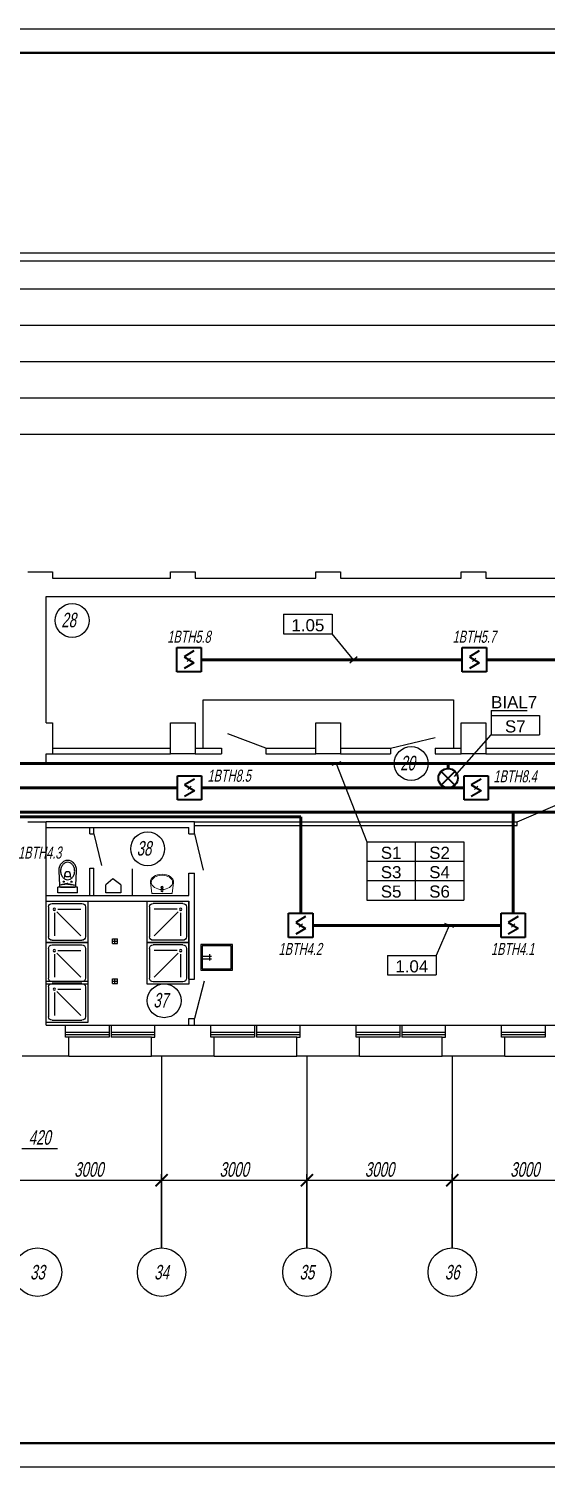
# Model space of a CAD drawing. Extents: x 0 to 1720, y -2086 to 3873.
# Drawn here: x 944 to 1050.8, y 0 to 297 of the extents above; entities that cross this region are included whole.
import ezdxf
from ezdxf.enums import TextEntityAlignment as Align

# ---------------------------------------------------------------- set-up
doc = ezdxf.new("R2010")
doc.units = 0
doc.layers.add('EL_DEVICE', color=1, linetype='Continuous', lineweight=40)
doc.layers.add('EL_KABLE', color=9, linetype='Continuous', lineweight=60)
for name, color, linetype in [('EL_DEVICE_NAME', 7, 'Continuous'), ('FORMAT', 134, 'Continuous'), ('OSI', 5, 'Continuous'), ('PLAN', 2, 'Continuous'), ('SYS_PIN', 7, 'Continuous')]:
    doc.layers.add(name, color=color, linetype=linetype)
doc.styles.add('R2_5', font='arial.ttf', dxfattribs={"width": 0.65, "oblique": 12, "height": 2.5})
doc.styles.get("Standard").update_dxf_attribs({"font": 'arial.ttf'})

# ---------------------------------------------------------------- blocks, each defined once
blk = doc.blocks.new('n')
for points in [[(-6527766, -4118616), (-6527107, -4118616), (-6527107, -4119151), (-6527766, -4119151)], [(-6527735, -4118647), (-6527137, -4118647), (-6527137, -4119120), (-6527735, -4119120)]]:
    blk.add_lwpolyline(points, close=True)
for points in [[(-6527735, -4118854), (-6527544, -4118854)], [(-6527735, -4118910), (-6527544, -4118910)], [(-6527580, -4118817), (-6527580, -4118951)]]:
    blk.add_lwpolyline(points)
blk = doc.blocks.new('раковина')
at = {"lineweight": 0}
for p, q in [((471040, 84579), (471009, 84347)), ((471029, 84347), (471034, 84376)), ((471034, 84376), (471046, 84404)), ((471459, 84579), (471040, 84579)), ((471040, 84578), (471040, 84578)), ((471046, 84404), (471067, 84429)), ((471067, 84429), (471094, 84451)), ((471094, 84451), (471127, 84470)), ((471127, 84470), (471165, 84483)), ((471165, 84483), (471207, 84492)), ((471207, 84492), (471250, 84495)), ((471231, 84521), (471231, 84525)), ((471233, 84489), (471231, 84521)), ((471236, 84481), (471241, 84439)), ((471239, 84502), (471261, 84502)), ((471239, 84502), (471261, 84502)), ((471239, 84490), (471239, 84502)), ((471250, 84495), (471293, 84492)), ((471259, 84439), (471264, 84481)), ((471261, 84502), (471261, 84490)), ((471267, 84489), (471269, 84521)), ((471269, 84521), (471269, 84525)), ((471293, 84492), (471334, 84483)), ((471334, 84483), (471372, 84470)), ((471372, 84470), (471405, 84451)), ((471405, 84451), (471433, 84429)), ((471433, 84429), (471453, 84404)), ((471453, 84404), (471466, 84376)), ((471489, 84347), (471459, 84579)), ((471459, 84578), (471459, 84578)), ((471466, 84376), (471469, 84347)), ((471009, 84347), (471014, 84314)), ((471014, 84314), (471028, 84283)), ((471028, 84283), (471050, 84253)), ((471034, 84318), (471029, 84347)), ((471046, 84291), (471034, 84318)), ((471067, 84265), (471046, 84291)), ((471050, 84253), (471080, 84228)), ((471094, 84243), (471067, 84265)), ((471080, 84228), (471116, 84207)), ((471127, 84225), (471094, 84243)), ((471116, 84207), (471158, 84191)), ((471165, 84211), (471127, 84225)), ((471158, 84191), (471203, 84182)), ((471207, 84203), (471165, 84211)), ((471203, 84182), (471250, 84179)), ((471250, 84200), (471207, 84203)), ((471293, 84203), (471250, 84200)), ((471250, 84179), (471297, 84182)), ((471334, 84211), (471293, 84203)), ((471297, 84182), (471342, 84191)), ((471372, 84225), (471334, 84211)), ((471342, 84191), (471383, 84207)), ((471405, 84243), (471372, 84225)), ((471383, 84207), (471420, 84228)), ((471433, 84265), (471405, 84243)), ((471420, 84228), (471449, 84253)), ((471453, 84291), (471433, 84265)), ((471449, 84253), (471472, 84283)), ((471466, 84318), (471453, 84291)), ((471469, 84347), (471466, 84318)), ((471472, 84283), (471485, 84314)), ((471485, 84314), (471489, 84347))]:
    blk.add_line(p, q, dxfattribs=at)
for centre, radius, start, end in [((471250, 84452), 24, 0, 180), ((471250, 84452), 24, 180, 0), ((471250, 84522), 20, 339.2856, 200.7144), ((471250, 84522), 19.2, 7.8374, 171.8967), ((471250, 84491), 16.9, 185.1696, 354.8304), ((471250, 84490), 16.9, 185.1696, 354.8304), ((471250, 84490), 10.9, 180, 0), ((471250, 84440), 8.95, 187.1389, 352.8611)]:
    blk.add_arc(centre, radius, start, end, dxfattribs=at)
blk = doc.blocks.new('PL_SHOWER_TRAY')
for p, q in [((0.45, 0.9), (-0.45, 0.9)), ((-0.45, 0.9), (-0.45, 0)), ((-0.4, 0.125), (-0.4, 0.775)), ((-0.325, 0.85), (0.325, 0.85)), ((-0.275, 0.25), (-0.275, 0.75)), ((-0.222, 0.228), (0.3, 0.75)), ((0.4, 0.125), (0.4, 0.775)), ((0.45, 0), (0.45, 0.9)), ((-0.45, 0), (0.45, 0)), ((-0.325, 0.05), (0.325, 0.05)), ((-0.2, 0.175), (0.3, 0.175))]:
    blk.add_line(p, q)
blk.add_circle((-0.275, 0.175), 0.025)
for centre, start, end in [((-0.325, 0.775), 90, 180), ((0.325, 0.775), 360, 90), ((-0.325, 0.125), 180, 270), ((0.325, 0.125), 270, 360)]:
    blk.add_arc(centre, 0.075, start, end)
blk = doc.blocks.new('PODDON')
at = {"xscale": -1000, "yscale": 1000, "zscale": 1000, "rotation": 270}
blk.add_blockref('PL_SHOWER_TRAY', (-338, -13), dxfattribs=at)
blk = doc.blocks.new('_ArchTick')
at = {"const_width": 0.15}
blk.add_lwpolyline([(-0.5, -0.5), (0.5, 0.5)], dxfattribs=at)
blk = doc.blocks.new('PS_DAT_SMOKE')
at = {"layer": 'EL_DEVICE'}
for p, q in [((-2.5, 2.5), (2.5, 2.5)), ((-2.5, -2.5), (-2.5, 2.5)), ((1.01, 1.81), (-1.01, 0.61)), ((-1.01, 0.61), (1.01, -0.61)), ((2.5, 2.5), (2.5, -2.5)), ((2.5, -2.5), (-2.5, -2.5)), ((1.01, -0.61), (-1.01, -1.81))]:
    blk.add_line(p, q, dxfattribs=at)
blk = doc.blocks.new('CONNECTOR_SQUARE')
at = {"layer": 'SYS_PIN'}
for p, q in [((-0.35, 0.35), (0.35, -0.35)), ((0.35, 0.35), (-0.35, -0.35))]:
    blk.add_line(p, q, dxfattribs=at)
blk = doc.blocks.new('PS_BIAL')
at = {"layer": 'EL_DEVICE'}
for p, q in [((-1.41, 1.41), (1.41, -1.41)), ((1.41, 1.41), (-1.41, -1.41))]:
    blk.add_line(p, q, dxfattribs=at)
blk.add_circle((0, 0), 2, dxfattribs=at)

msp = doc.modelspace()

# ---------------------------------------------------------------- linework, layer by layer
for p, q in [((996.6, 176.1), (1006.6, 176.1)), ((996.6, 176.1), (996.6, 172.1)), ((1006.6, 176.1), (1006.6, 172.1)), ((996.6, 172.1), (1006.6, 172.1)), ((1011.02, 166.72), (1006.6, 172.1)), ((1010.25, 166.09), (1011.79, 167.36)), ((1039.42, 156.21), (1039.42, 155.21)), ((1039.42, 156.21), (1046.86, 156.21)), ((1039.42, 155.21), (1049.42, 155.21)), ((1039.42, 155.21), (1039.42, 151.21)), ((1049.42, 155.21), (1049.42, 151.21)), ((1031.84, 142.59), (1039.42, 151.21)), ((1039.42, 151.21), (1049.42, 151.21)), ((1008.41, 145.63), (1006.54, 144.91)), ((1007.47, 145.27), (1013.78, 129.11)), ((1031.84, 142.59), (1031.84, 142.59)), ((1013.78, 129.11), (1033.78, 129.11)), ((1013.78, 129.11), (1013.78, 117.11)), ((1023.78, 129.11), (1023.78, 117.11)), ((1033.78, 129.11), (1033.78, 117.11)), ((1013.78, 125.11), (1033.78, 125.11)), ((1013.78, 121.11), (1033.78, 121.11)), ((1013.78, 117.11), (1033.78, 117.11)), ((1030.79, 111.87), (1028.05, 105.67)), ((1031.71, 111.47), (1029.88, 112.28)), ((1018.05, 105.67), (1028.05, 105.67)), ((1018.05, 105.67), (1018.05, 101.67)), ((1028.05, 105.67), (1028.05, 101.67)), ((1018.05, 101.67), (1028.05, 101.67))]:
    msp.add_line(p, q)
at = {"layer": 'EL_KABLE'}
for p, q in [((1033.45, 166.72), (979.55, 166.72)), ((1086.3, 166.72), (1038.45, 166.72)), ((1183.2, 145.27), (123, 145.27)), ((1183.2, 145.27), (273.65, 145.27)), ((1183.2, 145.27), (424.85, 145.27)), ((1183.2, 145.27), (581.6, 145.27)), ((1183.2, 145.27), (727.1, 145.27)), ((1183.2, 145.27), (877.46, 145.27)), ((1183.2, 145.27), (1030.55, 145.27)), ((1030.55, 145.27), (1030.55, 144.27)), ((974.67, 140.27), (901.3, 140.27)), ((1033.83, 140.27), (979.67, 140.27)), ((1069.92, 140.27), (1038.83, 140.27)), ((1157, 135.27), (159.5, 135.27)), ((1157, 135.27), (337.7, 135.27)), ((1157, 135.27), (344, 135.27)), ((1157, 135.27), (624.45, 135.27)), ((1157, 135.27), (700.6, 135.27)), ((1000.12, 134.27), (938.8, 134.27)), ((1000.12, 114.37), (1000.12, 134.27)), ((1157, 135.27), (1043.97, 135.27)), ((1043.97, 135.27), (1043.97, 114.37)), ((1041.47, 111.87), (1002.62, 111.87))]:
    msp.add_line(p, q, dxfattribs=at)
at = {"layer": 'FORMAT'}
msp.add_lwpolyline([(0, 297), (1720.39, 297), (1720.39, 0), (0, 0)], close=True, dxfattribs=at)
at = {"layer": 'FORMAT', "lineweight": 50}
msp.add_lwpolyline([(20, 5), (20, 292), (1715.39, 292), (1715.39, 5)], close=True, dxfattribs=at)
at = {"layer": 'OSI'}
for p, q in [((971.4, 84.87), (971.4, 45.27)), ((971.4, 84.25), (971.4, 58.02)), ((971.4, 84.25), (971.4, 58.02)), ((1001.4, 84.87), (1001.4, 45.27)), ((1001.4, 84.25), (1001.4, 58.02)), ((1001.4, 84.25), (1001.4, 58.02)), ((1031.4, 84.87), (1031.4, 45.27)), ((1031.4, 84.25), (1031.4, 58.02)), ((1031.4, 84.25), (1031.4, 58.02)), ((942.57, 65.83), (949.9, 65.83)), ((939.4, 59.27), (973.4, 59.27)), ((969.4, 59.27), (1003.4, 59.27)), ((999.4, 59.27), (1033.4, 59.27)), ((1029.4, 59.27), (1063.4, 59.27))]:
    msp.add_line(p, q, dxfattribs=at)
at = {"layer": 'OSI', "lineweight": 25}
for p, q in [((971.4, 45.27), (971.4, 60.52)), ((971.4, 45.27), (971.4, 60.52)), ((1001.4, 45.27), (1001.4, 60.52)), ((1001.4, 45.27), (1001.4, 60.52)), ((1031.4, 45.27), (1031.4, 60.52)), ((1031.4, 45.27), (1031.4, 60.52))]:
    msp.add_line(p, q, dxfattribs=at)
for centre in [(945.8, 40.27), (971.4, 40.27), (1001.4, 40.27), (1031.4, 40.27)]:
    msp.add_circle(centre, 5, dxfattribs=at)
at = {"layer": 'PLAN'}
for p, q in [((33, 250.77), (1460.2, 250.77)), ((37.4, 249.07), (1380.89, 249.07)), ((928.9, 243.27), (1096.2, 243.27)), ((928.9, 235.77), (1096.2, 235.77)), ((928.9, 228.27), (1096.2, 228.27)), ((928.9, 220.77), (1096.2, 220.77)), ((928.9, 213.27), (1096.2, 213.27)), ((943.8, 184.87), (948.9, 184.87)), ((948.9, 184.87), (948.9, 183.57)), ((973.25, 183.57), (973.25, 184.87)), ((973.25, 184.87), (978.35, 184.87)), ((978.35, 184.87), (978.35, 183.57)), ((1003.25, 183.57), (1003.25, 184.87)), ((1003.25, 184.87), (1008.35, 184.87)), ((1008.35, 184.87), (1008.35, 183.57)), ((1033.25, 183.57), (1033.25, 184.87)), ((1033.25, 184.87), (1038.35, 184.87)), ((1038.35, 184.87), (1038.35, 183.57)), ((948.9, 183.57), (973.25, 183.57)), ((978.35, 183.57), (1003.25, 183.57)), ((1008.35, 183.57), (1033.25, 183.57)), ((1038.35, 183.57), (1063.25, 183.57)), ((947.6, 179.77), (1224.7, 179.77)), ((947.6, 153.67), (947.6, 179.77)), ((979.95, 148.47), (979.95, 158.47)), ((979.95, 158.47), (1031.65, 158.47)), ((1031.65, 158.47), (1031.65, 148.47)), ((947.6, 153.67), (948.9, 153.67)), ((948.9, 153.67), (948.9, 147.27)), ((973.25, 147.27), (973.25, 153.67)), ((973.25, 153.67), (978.35, 153.67)), ((978.35, 153.67), (978.35, 147.27)), ((1003.25, 147.27), (1003.25, 153.67)), ((1003.25, 153.67), (1008.35, 153.67)), ((1008.35, 153.67), (1008.35, 147.27)), ((1033.25, 147.27), (1033.25, 153.67)), ((1033.25, 153.67), (1038.35, 153.67)), ((1038.35, 153.67), (1038.35, 147.27)), ((992.95, 148.47), (985.06, 151.45)), ((1018.65, 148.47), (1027.85, 150.66)), ((947.6, 145.37), (947.6, 147.27)), ((947.6, 147.27), (948.9, 147.27)), ((948.9, 148.47), (973.25, 148.47)), ((948.9, 147.27), (973.25, 147.27)), ((978.35, 147.27), (973.25, 147.27)), ((978.35, 148.47), (983.75, 148.47)), ((978.35, 147.27), (983.75, 147.27)), ((983.75, 148.47), (983.75, 147.27)), ((992.95, 148.47), (1003.25, 148.47)), ((992.95, 148.47), (992.95, 147.27)), ((992.95, 147.27), (1003.25, 147.27)), ((1008.35, 147.27), (1003.25, 147.27)), ((1008.35, 148.47), (1018.65, 148.47)), ((1008.35, 147.27), (1018.65, 147.27)), ((1018.65, 148.47), (1018.65, 147.27)), ((1027.85, 148.47), (1033.25, 148.47)), ((1027.85, 148.47), (1027.85, 147.27)), ((1027.85, 147.27), (1033.25, 147.27)), ((1038.35, 147.27), (1033.25, 147.27)), ((1038.35, 148.47), (1063.25, 148.47)), ((1038.35, 147.27), (1063.25, 147.27)), ((943.8, 145.37), (947.6, 145.37)), ((1044.8, 133.27), (1053.58, 137.03)), ((943.8, 133.27), (947.6, 133.27)), ((947.6, 91.27), (947.6, 133.27)), ((978.2, 133.27), (947.6, 133.27)), ((947.6, 132.07), (957.4, 132.07)), ((956.6, 130.77), (956.6, 132.07)), ((956.6, 130.77), (957.4, 130.77)), ((957.4, 132.07), (977, 132.07)), ((957.4, 130.77), (957.4, 132.07)), ((957.4, 130.77), (958.97, 124.23)), ((977, 130.77), (977, 132.07)), ((977, 130.77), (978.2, 130.77)), ((978.2, 130.77), (978.2, 133.27)), ((978.2, 133.27), (1044.8, 133.27)), ((978.2, 132.47), (1044.8, 132.47)), ((978.2, 130.77), (980.01, 123.25)), ((1044.8, 132.47), (1044.8, 133.27)), ((950.17, 123.06), (950.34, 120.18)), ((951.41, 122.25), (951.41, 122.35)), ((951.41, 121.9), (951.41, 122.25)), ((951.71, 121.95), (952.31, 121.95)), ((952.61, 122.25), (952.61, 122.35)), ((952.61, 121.9), (952.61, 122.25)), ((953.69, 120.18), (953.86, 123.06)), ((956.6, 118.07), (956.6, 123.67)), ((956.6, 123.67), (957.4, 123.67)), ((957.4, 118.07), (957.4, 123.67)), ((957.4, 118.07), (957.4, 123.57)), ((957.4, 118.07), (957.4, 123.57)), ((965.42, 118.07), (965.42, 123.57)), ((977, 118.07), (977, 122.67)), ((977, 122.67), (978.2, 122.67)), ((978.2, 100.77), (978.2, 122.67)), ((954.01, 119.8), (950.01, 119.8)), ((954.01, 119.8), (950.01, 119.8)), ((950.01, 118.6), (950.01, 119.8)), ((950.01, 118.6), (950.01, 119.8)), ((951.94, 120.53), (950.34, 120.2)), ((950.34, 120.18), (950.35, 119.99)), ((951.99, 120.4), (950.35, 120.2)), ((950.55, 119.8), (953.47, 119.8)), ((951.41, 120.9), (951.01, 120.9)), ((951.21, 120.7), (951.21, 121.1)), ((952.04, 120.4), (953.67, 120.2)), ((952.08, 120.53), (953.67, 120.2)), ((952.61, 120.9), (953.01, 120.9)), ((952.81, 120.7), (952.81, 121.1)), ((953.67, 119.99), (953.69, 120.18)), ((954.01, 118.6), (954.01, 119.8)), ((954.01, 118.6), (954.01, 119.8)), ((961.37, 121.49), (959.86, 120.23)), ((959.86, 118.63), (959.86, 120.23)), ((963.01, 120.23), (961.37, 121.49)), ((963.01, 120.23), (963.01, 118.63)), ((947.6, 118.07), (957.4, 118.07)), ((947.6, 116.87), (977, 116.87)), ((954.01, 118.6), (950.01, 118.6)), ((957.4, 118.07), (977, 118.07)), ((963.01, 118.63), (959.86, 118.63)), ((977, 100.77), (977, 116.87)), ((961.27, 108.12), (961.27, 109.12)), ((961.27, 109.12), (962.27, 109.12)), ((961.27, 108.62), (962.27, 108.62)), ((961.27, 108.12), (962.27, 108.12)), ((961.77, 108.12), (961.77, 109.12)), ((962.27, 108.12), (962.27, 109.12)), ((961.27, 99.87), (961.27, 100.87)), ((961.27, 100.87), (962.27, 100.87)), ((961.27, 100.37), (962.27, 100.37)), ((961.27, 99.87), (962.27, 99.87)), ((961.77, 99.87), (961.77, 100.87)), ((962.27, 99.87), (962.27, 100.87)), ((977, 100.77), (978.2, 100.77)), ((980.19, 100.36), (978.2, 92.67)), ((977, 91.27), (977, 92.67)), ((977, 92.67), (978.2, 92.67)), ((978.2, 91.27), (978.2, 92.67)), ((947.6, 91.27), (951.6, 91.27)), ((951.6, 88.77), (951.6, 91.27)), ((951.6, 91.27), (970, 91.27)), ((960.6, 89.77), (951.6, 89.77)), ((960.6, 89.27), (951.6, 89.27)), ((960.6, 91.27), (960.6, 88.77)), ((961, 91.27), (961, 88.77)), ((970, 89.77), (961, 89.77)), ((970, 89.27), (961, 89.27)), ((970, 91.27), (981.6, 91.27)), ((970, 88.77), (970, 91.27)), ((981.6, 88.77), (981.6, 91.27)), ((981.6, 91.27), (1000, 91.27)), ((990.6, 89.77), (981.6, 89.77)), ((990.6, 89.27), (981.6, 89.27)), ((990.6, 91.27), (990.6, 88.77)), ((991, 91.27), (991, 88.77)), ((1000, 89.77), (991, 89.77)), ((1000, 89.27), (991, 89.27)), ((1000, 91.27), (1011.6, 91.27)), ((1000, 88.77), (1000, 91.27)), ((1011.6, 88.77), (1011.6, 91.27)), ((1011.6, 91.27), (1030, 91.27)), ((1020.6, 89.77), (1011.6, 89.77)), ((1020.6, 89.27), (1011.6, 89.27)), ((1020.6, 91.27), (1020.6, 88.77)), ((1021, 91.27), (1021, 88.77)), ((1030, 89.77), (1021, 89.77)), ((1030, 89.27), (1021, 89.27)), ((1030, 91.27), (1041.6, 91.27)), ((1030, 88.77), (1030, 91.27)), ((1041.6, 88.77), (1041.6, 91.27)), ((1041.6, 91.27), (1060, 91.27)), ((1050.6, 89.77), (1041.6, 89.77)), ((1050.6, 89.27), (1041.6, 89.27)), ((1050.6, 91.27), (1050.6, 88.77)), ((952.25, 88.77), (951.6, 88.77)), ((952.25, 84.87), (952.25, 88.77)), ((960.6, 88.77), (952.25, 88.77)), ((969.35, 88.77), (961, 88.77)), ((969.35, 84.87), (969.35, 88.77)), ((969.35, 88.77), (970, 88.77)), ((982.25, 88.77), (981.6, 88.77)), ((982.25, 84.87), (982.25, 88.77)), ((990.6, 88.77), (982.25, 88.77)), ((999.35, 88.77), (991, 88.77)), ((999.35, 84.87), (999.35, 88.77)), ((999.35, 88.77), (1000, 88.77)), ((1012.25, 88.77), (1011.6, 88.77)), ((1012.25, 84.87), (1012.25, 88.77)), ((1020.6, 88.77), (1012.25, 88.77)), ((1029.35, 88.77), (1021, 88.77)), ((1029.35, 84.87), (1029.35, 88.77)), ((1029.35, 88.77), (1030, 88.77)), ((1042.25, 88.77), (1041.6, 88.77)), ((1042.25, 84.87), (1042.25, 88.77)), ((1050.6, 88.77), (1042.25, 88.77)), ((952.25, 84.87), (942.6, 84.87)), ((952.25, 84.87), (969.35, 84.87)), ((982.25, 84.87), (969.35, 84.87)), ((982.25, 84.87), (999.35, 84.87)), ((1012.25, 84.87), (999.35, 84.87)), ((1012.25, 84.87), (1029.35, 84.87)), ((1042.25, 84.87), (1029.35, 84.87)), ((1042.25, 84.87), (1059.35, 84.87))]:
    msp.add_line(p, q, dxfattribs=at)
for centre, radius in [((952.95, 174.83), 3.5), ((1022.92, 145.29), 3.5), ((968.52, 127.69), 3.5), ((951.21, 120.9), 0.1), ((952.81, 120.9), 0.1), ((971.95, 96.32), 3.5)]:
    msp.add_circle(centre, radius, dxfattribs=at)
for centre, radius, start, end in [((952.12, 123.44), 1.88, 115.1824, 138.6215), ((952.17, 123.42), 1.52, 117.2121, 141.1466), ((952.01, 123.66), 1.64, 90, 115.1824), ((952.01, 123.72), 1.18, 90, 117.2121), ((952.01, 123.66), 1.64, 64.8176, 90), ((952.01, 123.72), 1.18, 62.7879, 90), ((951.86, 123.42), 1.52, 38.8534, 62.7879), ((951.91, 123.44), 1.88, 41.3785, 64.8176), ((952.54, 123.2), 2.38, 159.9529, 180), ((952.54, 123.2), 2.38, 180, 183.4385), ((952.28, 123.29), 2.1, 138.6215, 159.9529), ((952.79, 123.1), 2.23, 161.5476, 180), ((952.79, 123.1), 2.23, 180, 198.4524), ((952.41, 123.23), 1.83, 141.1466, 161.5476), ((952.41, 122.97), 1.83, 198.4524, 218.8534), ((952.17, 122.78), 1.52, 218.8534, 242.7879), ((951.31, 121.9), 0.1, 270, 0), ((952.01, 122.35), 0.6, 0, 180), ((951.71, 122.25), 0.3, 180, 270), ((952.31, 122.25), 0.3, 270, 0), ((951.86, 122.78), 1.52, 297.2121, 321.1466), ((952.71, 121.9), 0.1, 180, 270), ((951.62, 123.23), 1.83, 18.4524, 38.8534), ((951.62, 122.97), 1.83, 321.1466, 341.5476), ((951.74, 123.29), 2.1, 20.0471, 41.3785), ((951.23, 123.1), 2.23, 0, 18.4524), ((951.23, 123.1), 2.23, 341.5476, 360), ((951.48, 123.2), 2.38, 360, 20.0471), ((951.48, 123.2), 2.38, 356.5615, 0), ((950.36, 120.18), 0.0186, 101.8091, 183.4385), ((950.55, 120), 0.2, 183.4385, 270), ((952.01, 122.48), 1.18, 242.7879, 270), ((952.01, 120.2), 0.343, 78.1909, 101.8091), ((952.01, 120.2), 0.199, 83.1871, 96.8129), ((952.01, 122.48), 1.18, 270, 297.2121), ((953.47, 120), 0.2, 270, 356.5615), ((953.67, 120.18), 0.0186, 356.5615, 78.1909)]:
    msp.add_arc(centre, radius, start, end, dxfattribs=at)

# ---------------------------------------------------------------- block references
for name, p in [('PS_DAT_SMOKE', (977.05, 166.72)), ('CONNECTOR_SQUARE', (977.05, 166.72)), ('PS_DAT_SMOKE', (1035.95, 166.72)), ('CONNECTOR_SQUARE', (1035.95, 166.72)), ('PS_DAT_SMOKE', (977.17, 140.27)), ('PS_BIAL', (1030.55, 142.27)), ('CONNECTOR_SQUARE', (1030.55, 142.27)), ('PS_DAT_SMOKE', (1036.33, 140.27)), ('CONNECTOR_SQUARE', (977.17, 140.27)), ('CONNECTOR_SQUARE', (1036.33, 140.27)), ('PS_DAT_SMOKE', (1000.12, 111.87)), ('PS_DAT_SMOKE', (1043.97, 111.87)), ('CONNECTOR_SQUARE', (1000.12, 111.87)), ('CONNECTOR_SQUARE', (1043.97, 111.87))]:
    msp.add_blockref(name, p)
at = {"layer": 'OSI', "xscale": 2.5, "yscale": 2.5, "zscale": 2.5}
for p in [(971.4, 59.27), (1001.4, 59.27), (1031.4, 59.27)]:
    msp.add_blockref('_ArchTick', p, dxfattribs=at)
at = {"layer": 'OSI', "xscale": 2.5, "yscale": 2.5, "zscale": 2.5, "rotation": 180}
for p in [(971.4, 59.27), (1001.4, 59.27), (1031.4, 59.27)]:
    msp.add_blockref('_ArchTick', p, dxfattribs=at)
at = {"layer": 'PLAN'}
for name, p, xscale, yscale, zscale, rotation in [('раковина', (-3741.01, 964.23), -0.01, 0.01, 0.01, 180), ('PODDON', (952, 113.66), 0.0095, 0.0095, 0.0095, 270), ('PODDON', (973.79, 112.47), 0.0095, 0.0095, 0.0095, 180), ('PODDON', (952, 105.11), 0.0095, 0.0095, 0.0095, 270), ('PODDON', (973.79, 103.92), 0.0095, 0.0095, 0.0095, 180), ('n', (66257.13, -41083.55), -0.01, 0.01, 0.01, 180), ('PODDON', (952, 97.16), 0.0095, 0.0095, 0.0095, 270)]:
    msp.add_blockref(name, p, dxfattribs=dict(at, xscale=xscale, yscale=yscale, zscale=zscale, rotation=rotation))

# ---------------------------------------------------------------- texts
at = {"char_height": 2.5}
for s, insert, attachment_point, line_spacing_factor in [('1.05', (1001.6, 175.1), 2, 0.96), ('BIAL7', (1039.42, 156.71), 7, 0.25), ('S7', (1044.42, 154.21), 2, 0.96), ('S1', (1018.78, 128.11), 2, 0.96), ('S2', (1028.78, 128.11), 2, 0.96), ('S3', (1018.78, 124.11), 2, 0.96), ('S4', (1028.78, 124.11), 2, 0.96), ('S5', (1018.78, 120.11), 2, 0.96), ('S6', (1028.78, 120.11), 2, 0.96), ('1.04', (1023.05, 104.67), 2, 0.96)]:
    msp.add_mtext(s, dxfattribs=dict(at, insert=insert, attachment_point=attachment_point, line_spacing_factor=line_spacing_factor))
at = {"layer": 'EL_DEVICE_NAME', "style": 'R2_5', "oblique": 12, "width": 0.65}
for s, p in [('1BTH5.8', (977.05, 170.22)), ('1BTH5.7', (1035.95, 170.22)), ('1BTH8.5', (985.35, 141.53)), ('1BTH8.4', (1044.39, 141.41)), ('1BTH4.3', (946.25, 125.65)), ('1BTH4.2', (1000.02, 105.75)), ('1BTH4.1', (1043.87, 105.75))]:
    msp.add_text(s, height=2.5, dxfattribs=at).set_placement(p, align=Align.CENTER)
at = {"layer": 'OSI', "lineweight": 25, "style": 'R2_5', "oblique": 12, "width": 0.65}
for s, p in [('33', (945.8, 40.27)), ('34', (971.4, 40.27)), ('35', (1001.4, 40.27)), ('36', (1031.4, 40.27))]:
    msp.add_text(s, height=3, dxfattribs=at).set_placement(p, align=Align.MIDDLE_CENTER)
at = {"layer": 'OSI', "char_height": 3, "attachment_point": 5, "style": 'R2_5'}
for s, insert in [('420', (946.24, 68.07)), ('3000', (956.4, 61.46)), ('3000', (986.4, 61.46)), ('3000', (1016.4, 61.46)), ('3000', (1046.4, 61.46))]:
    msp.add_mtext(s, dxfattribs=dict(at, insert=insert))
at = {"layer": 'PLAN', "style": 'R2_5', "oblique": 12, "width": 0.65}
for s, p in [('28', (950.71, 173.43)), ('20', (1020.67, 143.88)), ('38', (966.27, 126.29)), ('37', (969.71, 94.92))]:
    msp.add_text(s, height=3, dxfattribs=at).set_placement(p)

doc.saveas('drawing.dxf')
